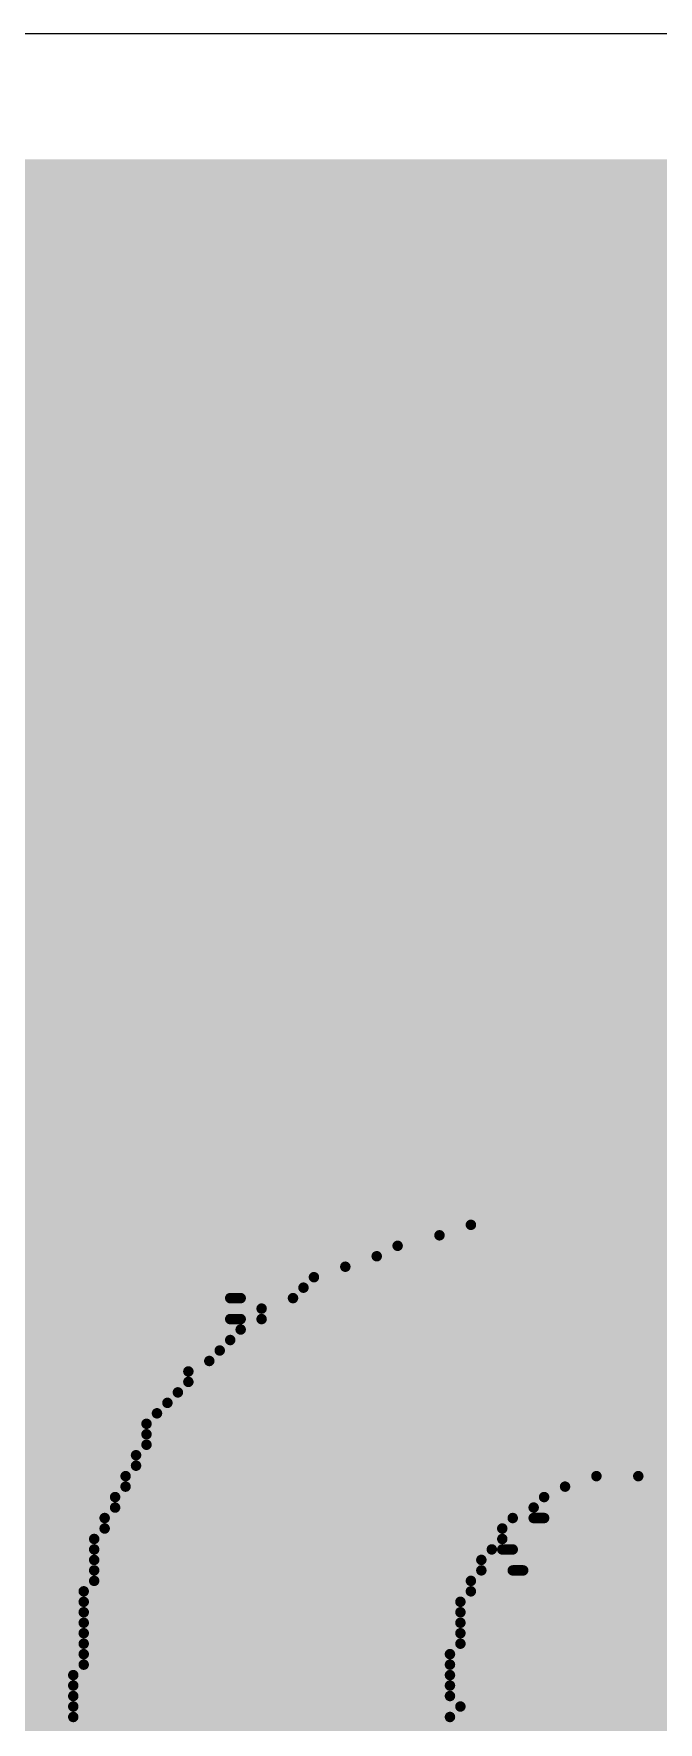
# Model space of a CAD drawing. Header units: inches. Extents: x 0 to 446, y -21 to 70.
# Drawn here: x 17.565 to 19.081, y 52.612 to 56.708 of the extents above; entities that cross this region are included whole.
import ezdxf

# ---------------------------------------------------------------- set-up
doc = ezdxf.new("R2010")
doc.units = ezdxf.units.IN
doc.layers.add('Bottom Overlay', color=54, linetype='Continuous')
doc.layers.add('Top Layer', color=1, linetype='Continuous')

msp = doc.modelspace()

# ---------------------------------------------------------------- hatches: boundary and pattern name
at = {"layer": 'Top Layer'}
for points in [[(11.8999, 10.6627), (20.7353, 10.6627), (20.7353, 56.4031), (11.8999, 56.4031)], [(15.3378, 55.0823), (81.581, 55.0823), (81.581, 56.4031), (15.3378, 56.4031)]]:
    msp.add_hatch(color=1, dxfattribs=at).paths.add_polyline_path(points)

# ---------------------------------------------------------------- linework, layer by layer
at = {"layer": 'Bottom Overlay'}
for points in [[(18.6258, 53.8187, 0.0254, 0.0254, 0), (19.3116, 53.8187, 0.0254, 0.0254, 0)], [(18.448, 53.7679, 0.0254, 0.0254, 0), (19.5402, 53.7679, 0.0254, 0.0254, 0)], [(18.5496, 53.7933, 0.0254, 0.0254, 0), (19.4132, 53.7933, 0.0254, 0.0254, 0)], [(18.3972, 53.7425, 0.0254, 0.0254, 0), (19.591, 53.7425, 0.0254, 0.0254, 0)], [(18.2448, 53.6917, 0.0254, 0.0254, 0), (19.6926, 53.6917, 0.0254, 0.0254, 0)], [(18.321, 53.7171, 0.0254, 0.0254, 0), (19.6672, 53.7171, 0.0254, 0.0254, 0)], [(18.2194, 53.6663, 0.0254, 0.0254, 0), (19.7434, 53.6663, 0.0254, 0.0254, 0)], [(18.0416, 53.6409, 0.0254, 0.0254, 0), (18.067, 53.6409, 0.0254, 0.0254, 0)], [(18.1178, 53.6155, 0.0254, 0.0254, 0), (19.845, 53.6155, 0.0254, 0.0254, 0)], [(18.194, 53.6409, 0.0254, 0.0254, 0), (19.7942, 53.6409, 0.0254, 0.0254, 0)], [(18.0416, 53.5901, 0.0254, 0.0254, 0), (18.067, 53.5901, 0.0254, 0.0254, 0)], [(18.067, 53.5647, 0.0254, 0.0254, 0), (19.8958, 53.5647, 0.0254, 0.0254, 0)], [(18.1178, 53.5901, 0.0254, 0.0254, 0), (19.845, 53.5901, 0.0254, 0.0254, 0)], [(18.0416, 53.5393, 0.0254, 0.0254, 0), (19.9212, 53.5393, 0.0254, 0.0254, 0)], [(17.9908, 53.4885, 0.0254, 0.0254, 0), (19.972, 53.4885, 0.0254, 0.0254, 0)], [(18.0162, 53.5139, 0.0254, 0.0254, 0), (19.972, 53.5139, 0.0254, 0.0254, 0)], [(17.94, 53.4631, 0.0254, 0.0254, 0), (19.9974, 53.4631, 0.0254, 0.0254, 0)], [(17.94, 53.4377, 0.0254, 0.0254, 0), (20.0228, 53.4377, 0.0254, 0.0254, 0)], [(17.9146, 53.4123, 0.0254, 0.0254, 0), (20.0482, 53.4123, 0.0254, 0.0254, 0)], [(17.8638, 53.3615, 0.0254, 0.0254, 0), (20.0736, 53.3615, 0.0254, 0.0254, 0)], [(17.8892, 53.3869, 0.0254, 0.0254, 0), (20.099, 53.3869, 0.0254, 0.0254, 0)], [(17.8384, 53.3361, 0.0254, 0.0254, 0), (20.099, 53.3361, 0.0254, 0.0254, 0)], [(17.8384, 53.3107, 0.0254, 0.0254, 0), (20.1498, 53.3107, 0.0254, 0.0254, 0)], [(17.8384, 53.2853, 0.0254, 0.0254, 0), (20.1244, 53.2853, 0.0254, 0.0254, 0)], [(17.813, 53.2599, 0.0254, 0.0254, 0), (20.1498, 53.2599, 0.0254, 0.0254, 0)], [(17.813, 53.2345, 0.0254, 0.0254, 0), (20.1752, 53.2345, 0.0254, 0.0254, 0)], [(17.7876, 53.2091, 0.0254, 0.0254, 0), (18.9306, 53.2091, 0.0254, 0.0254, 0)], [(19.0322, 53.2091, 0.0254, 0.0254, 0), (20.1752, 53.2091, 0.0254, 0.0254, 0)], [(17.7622, 53.1583, 0.0254, 0.0254, 0), (18.8036, 53.1583, 0.0254, 0.0254, 0)], [(17.7876, 53.1837, 0.0254, 0.0254, 0), (18.8544, 53.1837, 0.0254, 0.0254, 0)], [(17.7622, 53.1329, 0.0254, 0.0254, 0), (18.7782, 53.1329, 0.0254, 0.0254, 0)], [(17.7368, 53.1075, 0.0254, 0.0254, 0), (18.7274, 53.1075, 0.0254, 0.0254, 0)], [(17.7368, 53.0821, 0.0254, 0.0254, 0), (18.702, 53.0821, 0.0254, 0.0254, 0)], [(18.7782, 53.1075, 0.0254, 0.0254, 0), (18.8036, 53.1075, 0.0254, 0.0254, 0)], [(17.7114, 53.0567, 0.0254, 0.0254, 0), (18.702, 53.0567, 0.0254, 0.0254, 0)], [(17.7114, 53.0313, 0.0254, 0.0254, 0), (18.6766, 53.0313, 0.0254, 0.0254, 0)], [(18.702, 53.0313, 0.0254, 0.0254, 0), (18.7274, 53.0313, 0.0254, 0.0254, 0)], [(17.7114, 53.0059, 0.0254, 0.0254, 0), (18.6512, 53.0059, 0.0254, 0.0254, 0)], [(17.7114, 52.9805, 0.0254, 0.0254, 0), (18.6512, 52.9805, 0.0254, 0.0254, 0)], [(17.7114, 52.9551, 0.0254, 0.0254, 0), (18.6258, 52.9551, 0.0254, 0.0254, 0)], [(18.7274, 52.9805, 0.0254, 0.0254, 0), (18.7528, 52.9805, 0.0254, 0.0254, 0)], [(17.686, 52.9297, 0.0254, 0.0254, 0), (18.6258, 52.9297, 0.0254, 0.0254, 0)], [(17.686, 52.9043, 0.0254, 0.0254, 0), (18.6004, 52.9043, 0.0254, 0.0254, 0)], [(17.686, 52.8789, 0.0254, 0.0254, 0), (18.6004, 52.8789, 0.0254, 0.0254, 0)], [(17.686, 52.8535, 0.0254, 0.0254, 0), (18.6004, 52.8535, 0.0254, 0.0254, 0)], [(17.686, 52.8281, 0.0254, 0.0254, 0), (18.6004, 52.8281, 0.0254, 0.0254, 0)], [(17.686, 52.8027, 0.0254, 0.0254, 0), (18.6004, 52.8027, 0.0254, 0.0254, 0)], [(17.686, 52.7773, 0.0254, 0.0254, 0), (18.575, 52.7773, 0.0254, 0.0254, 0)], [(17.686, 52.7519, 0.0254, 0.0254, 0), (18.575, 52.7519, 0.0254, 0.0254, 0)], [(17.6606, 52.7265, 0.0254, 0.0254, 0), (18.575, 52.7265, 0.0254, 0.0254, 0)], [(17.6606, 52.7011, 0.0254, 0.0254, 0), (18.575, 52.7011, 0.0254, 0.0254, 0)], [(17.6606, 52.6757, 0.0254, 0.0254, 0), (18.575, 52.6757, 0.0254, 0.0254, 0)], [(17.6606, 52.6503, 0.0254, 0.0254, 0), (18.6004, 52.6503, 0.0254, 0.0254, 0)], [(17.6606, 52.6249, 0.0254, 0.0254, 0), (18.575, 52.6249, 0.0254, 0.0254, 0)]]:
    msp.add_lwpolyline(points, format="xyseb", dxfattribs=at)
for points in [[(18.6195, 53.8187, 0.0127, 0.0127, 1), (18.6322, 53.8187, 0.0127, 0.0127, 1)], [(18.4417, 53.7679, 0.0127, 0.0127, 1), (18.4544, 53.7679, 0.0127, 0.0127, 1)], [(18.5433, 53.7933, 0.0127, 0.0127, 1), (18.556, 53.7933, 0.0127, 0.0127, 1)], [(18.3909, 53.7425, 0.0127, 0.0127, 1), (18.4036, 53.7425, 0.0127, 0.0127, 1)], [(18.2385, 53.6917, 0.0127, 0.0127, 1), (18.2512, 53.6917, 0.0127, 0.0127, 1)], [(18.3147, 53.7171, 0.0127, 0.0127, 1), (18.3274, 53.7171, 0.0127, 0.0127, 1)], [(18.2131, 53.6663, 0.0127, 0.0127, 1), (18.2258, 53.6663, 0.0127, 0.0127, 1)], [(18.0353, 53.6409, 0.0127, 0.0127, 1), (18.048, 53.6409, 0.0127, 0.0127, 1)], [(18.0607, 53.6409, 0.0127, 0.0127, 1), (18.0734, 53.6409, 0.0127, 0.0127, 1)], [(18.1115, 53.6155, 0.0127, 0.0127, 1), (18.1242, 53.6155, 0.0127, 0.0127, 1)], [(18.1877, 53.6409, 0.0127, 0.0127, 1), (18.2004, 53.6409, 0.0127, 0.0127, 1)], [(18.0353, 53.5901, 0.0127, 0.0127, 1), (18.048, 53.5901, 0.0127, 0.0127, 1)], [(18.0607, 53.5901, 0.0127, 0.0127, 1), (18.0734, 53.5901, 0.0127, 0.0127, 1)], [(18.0607, 53.5647, 0.0127, 0.0127, 1), (18.0734, 53.5647, 0.0127, 0.0127, 1)], [(18.1115, 53.5901, 0.0127, 0.0127, 1), (18.1242, 53.5901, 0.0127, 0.0127, 1)], [(18.0353, 53.5393, 0.0127, 0.0127, 1), (18.048, 53.5393, 0.0127, 0.0127, 1)], [(17.9845, 53.4885, 0.0127, 0.0127, 1), (17.9972, 53.4885, 0.0127, 0.0127, 1)], [(18.0099, 53.5139, 0.0127, 0.0127, 1), (18.0226, 53.5139, 0.0127, 0.0127, 1)], [(17.9337, 53.4631, 0.0127, 0.0127, 1), (17.9464, 53.4631, 0.0127, 0.0127, 1)], [(17.9337, 53.4377, 0.0127, 0.0127, 1), (17.9464, 53.4377, 0.0127, 0.0127, 1)], [(17.9083, 53.4123, 0.0127, 0.0127, 1), (17.921, 53.4123, 0.0127, 0.0127, 1)], [(17.8575, 53.3615, 0.0127, 0.0127, 1), (17.8702, 53.3615, 0.0127, 0.0127, 1)], [(17.8829, 53.3869, 0.0127, 0.0127, 1), (17.8956, 53.3869, 0.0127, 0.0127, 1)], [(17.8321, 53.3361, 0.0127, 0.0127, 1), (17.8448, 53.3361, 0.0127, 0.0127, 1)], [(17.8321, 53.3107, 0.0127, 0.0127, 1), (17.8448, 53.3107, 0.0127, 0.0127, 1)], [(17.8321, 53.2853, 0.0127, 0.0127, 1), (17.8448, 53.2853, 0.0127, 0.0127, 1)], [(17.8067, 53.2599, 0.0127, 0.0127, 1), (17.8194, 53.2599, 0.0127, 0.0127, 1)], [(17.8067, 53.2345, 0.0127, 0.0127, 1), (17.8194, 53.2345, 0.0127, 0.0127, 1)], [(17.7813, 53.2091, 0.0127, 0.0127, 1), (17.794, 53.2091, 0.0127, 0.0127, 1)], [(18.9243, 53.2091, 0.0127, 0.0127, 1), (18.937, 53.2091, 0.0127, 0.0127, 1)], [(19.0259, 53.2091, 0.0127, 0.0127, 1), (19.0386, 53.2091, 0.0127, 0.0127, 1)], [(17.7559, 53.1583, 0.0127, 0.0127, 1), (17.7686, 53.1583, 0.0127, 0.0127, 1)], [(17.7813, 53.1837, 0.0127, 0.0127, 1), (17.794, 53.1837, 0.0127, 0.0127, 1)], [(18.7973, 53.1583, 0.0127, 0.0127, 1), (18.81, 53.1583, 0.0127, 0.0127, 1)], [(18.8481, 53.1837, 0.0127, 0.0127, 1), (18.8608, 53.1837, 0.0127, 0.0127, 1)], [(17.7559, 53.1329, 0.0127, 0.0127, 1), (17.7686, 53.1329, 0.0127, 0.0127, 1)], [(18.7719, 53.1329, 0.0127, 0.0127, 1), (18.7846, 53.1329, 0.0127, 0.0127, 1)], [(17.7305, 53.1075, 0.0127, 0.0127, 1), (17.7432, 53.1075, 0.0127, 0.0127, 1)], [(17.7305, 53.0821, 0.0127, 0.0127, 1), (17.7432, 53.0821, 0.0127, 0.0127, 1)], [(18.6957, 53.0821, 0.0127, 0.0127, 1), (18.7084, 53.0821, 0.0127, 0.0127, 1)], [(18.7211, 53.1075, 0.0127, 0.0127, 1), (18.7338, 53.1075, 0.0127, 0.0127, 1)], [(18.7719, 53.1075, 0.0127, 0.0127, 1), (18.7846, 53.1075, 0.0127, 0.0127, 1)], [(18.7973, 53.1075, 0.0127, 0.0127, 1), (18.81, 53.1075, 0.0127, 0.0127, 1)], [(17.7051, 53.0567, 0.0127, 0.0127, 1), (17.7178, 53.0567, 0.0127, 0.0127, 1)], [(17.7051, 53.0313, 0.0127, 0.0127, 1), (17.7178, 53.0313, 0.0127, 0.0127, 1)], [(18.6703, 53.0313, 0.0127, 0.0127, 1), (18.683, 53.0313, 0.0127, 0.0127, 1)], [(18.6957, 53.0567, 0.0127, 0.0127, 1), (18.7084, 53.0567, 0.0127, 0.0127, 1)], [(18.6957, 53.0313, 0.0127, 0.0127, 1), (18.7084, 53.0313, 0.0127, 0.0127, 1)], [(18.7211, 53.0313, 0.0127, 0.0127, 1), (18.7338, 53.0313, 0.0127, 0.0127, 1)], [(17.7051, 53.0059, 0.0127, 0.0127, 1), (17.7178, 53.0059, 0.0127, 0.0127, 1)], [(18.6449, 53.0059, 0.0127, 0.0127, 1), (18.6576, 53.0059, 0.0127, 0.0127, 1)], [(17.7051, 52.9805, 0.0127, 0.0127, 1), (17.7178, 52.9805, 0.0127, 0.0127, 1)], [(17.7051, 52.9551, 0.0127, 0.0127, 1), (17.7178, 52.9551, 0.0127, 0.0127, 1)], [(18.6195, 52.9551, 0.0127, 0.0127, 1), (18.6322, 52.9551, 0.0127, 0.0127, 1)], [(18.6449, 52.9805, 0.0127, 0.0127, 1), (18.6576, 52.9805, 0.0127, 0.0127, 1)], [(18.7211, 52.9805, 0.0127, 0.0127, 1), (18.7338, 52.9805, 0.0127, 0.0127, 1)], [(18.7465, 52.9805, 0.0127, 0.0127, 1), (18.7592, 52.9805, 0.0127, 0.0127, 1)], [(17.6797, 52.9297, 0.0127, 0.0127, 1), (17.6924, 52.9297, 0.0127, 0.0127, 1)], [(17.6797, 52.9043, 0.0127, 0.0127, 1), (17.6924, 52.9043, 0.0127, 0.0127, 1)], [(18.5941, 52.9043, 0.0127, 0.0127, 1), (18.6068, 52.9043, 0.0127, 0.0127, 1)], [(18.6195, 52.9297, 0.0127, 0.0127, 1), (18.6322, 52.9297, 0.0127, 0.0127, 1)], [(17.6797, 52.8789, 0.0127, 0.0127, 1), (17.6924, 52.8789, 0.0127, 0.0127, 1)], [(18.5941, 52.8789, 0.0127, 0.0127, 1), (18.6068, 52.8789, 0.0127, 0.0127, 1)], [(17.6797, 52.8535, 0.0127, 0.0127, 1), (17.6924, 52.8535, 0.0127, 0.0127, 1)], [(17.6797, 52.8281, 0.0127, 0.0127, 1), (17.6924, 52.8281, 0.0127, 0.0127, 1)], [(18.5941, 52.8535, 0.0127, 0.0127, 1), (18.6068, 52.8535, 0.0127, 0.0127, 1)], [(18.5941, 52.8281, 0.0127, 0.0127, 1), (18.6068, 52.8281, 0.0127, 0.0127, 1)], [(17.6797, 52.8027, 0.0127, 0.0127, 1), (17.6924, 52.8027, 0.0127, 0.0127, 1)], [(18.5941, 52.8027, 0.0127, 0.0127, 1), (18.6068, 52.8027, 0.0127, 0.0127, 1)], [(17.6797, 52.7773, 0.0127, 0.0127, 1), (17.6924, 52.7773, 0.0127, 0.0127, 1)], [(17.6797, 52.7519, 0.0127, 0.0127, 1), (17.6924, 52.7519, 0.0127, 0.0127, 1)], [(18.5687, 52.7773, 0.0127, 0.0127, 1), (18.5814, 52.7773, 0.0127, 0.0127, 1)], [(18.5687, 52.7519, 0.0127, 0.0127, 1), (18.5814, 52.7519, 0.0127, 0.0127, 1)], [(17.6543, 52.7265, 0.0127, 0.0127, 1), (17.667, 52.7265, 0.0127, 0.0127, 1)], [(17.6543, 52.7011, 0.0127, 0.0127, 1), (17.667, 52.7011, 0.0127, 0.0127, 1)], [(18.5687, 52.7265, 0.0127, 0.0127, 1), (18.5814, 52.7265, 0.0127, 0.0127, 1)], [(18.5687, 52.7011, 0.0127, 0.0127, 1), (18.5814, 52.7011, 0.0127, 0.0127, 1)], [(17.6543, 52.6757, 0.0127, 0.0127, 1), (17.667, 52.6757, 0.0127, 0.0127, 1)], [(18.5687, 52.6757, 0.0127, 0.0127, 1), (18.5814, 52.6757, 0.0127, 0.0127, 1)], [(17.6543, 52.6503, 0.0127, 0.0127, 1), (17.667, 52.6503, 0.0127, 0.0127, 1)], [(17.6543, 52.6249, 0.0127, 0.0127, 1), (17.667, 52.6249, 0.0127, 0.0127, 1)], [(18.5687, 52.6249, 0.0127, 0.0127, 1), (18.5814, 52.6249, 0.0127, 0.0127, 1)], [(18.5941, 52.6503, 0.0127, 0.0127, 1), (18.6068, 52.6503, 0.0127, 0.0127, 1)]]:
    msp.add_lwpolyline(points, format="xyseb", close=True, dxfattribs=at)
at = {"layer": 'Top Layer'}
msp.add_line((81.5745, 56.7079), (15.0584, 56.7079), dxfattribs=at)

doc.saveas('drawing.dxf')
